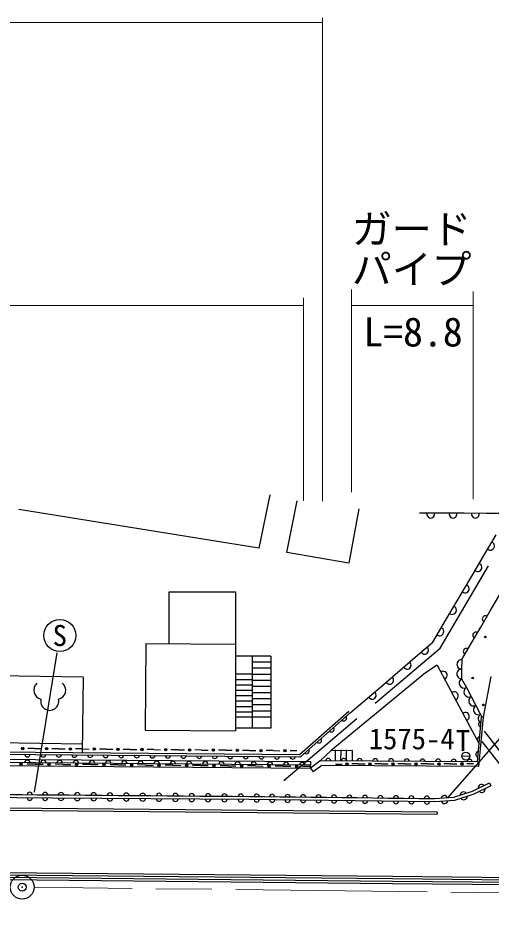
# Model space of a CAD drawing. Units: millimetres, scale not verified. Extents: x 40000 to 680000, y 20000 to 380000.
# Drawn here: x 166430 to 196104, y 286538 to 342735 of the extents above; entities that cross this region are included whole.
import ezdxf
from ezdxf.enums import TextEntityAlignment as Align

# ---------------------------------------------------------------- set-up
doc = ezdxf.new("R2010")
doc.units = ezdxf.units.MM
doc.header["$LTSCALE"] = 1000
doc.header["$PDMODE"] = 32
doc.header["$PDSIZE"] = 500
doc.linetypes.add('CHAIN', pattern=[18.5, 12, -1.5, 3.5, -1.5])
doc.linetypes.add('DASHED', pattern=[7.5, 6, -1.5])
for name, color, linetype, lineweight in [('M-BGD', 7, 'Continuous', 25), ('M-BGD-EXST', 7, 'Continuous', 25), ('M-BMK', 2, 'CHAIN', 13), ('M-BMK-HTXT', 7, 'Continuous', 13), ('M-BMK-SRVR', 3, 'Continuous', 25), ('M-STR-HTXT', 7, 'Continuous', 13), ('M-STR-STRC', 7, 'Continuous', 25)]:
    doc.layers.add(name, color=color, linetype=linetype, lineweight=lineweight)
doc.styles.add('ＭＳ ゴシック', font='')
doc.styles.get('ＭＳ ゴシック').set_extended_font_data('MS Gothic')

msp = doc.modelspace()

# ---------------------------------------------------------------- linework, layer by layer
at = {"layer": 'M-BGD'}
for p, q in [((193020, 311638), (191619, 311642)), ((194420, 311634), (193020, 311638)), ((195821, 311630), (194420, 311634)), ((197221, 311626), (195821, 311630)), ((195629, 308936), (196425, 310281)), ((194833, 307591), (195629, 308936)), ((194037, 306246), (194833, 307591)), ((196050, 305511), (196647, 306533)), ((193241, 304900), (194037, 306246)), ((195453, 304490), (196050, 305511)), ((192445, 303555), (193241, 304900)), ((194856, 303469), (195453, 304490)), ((191351, 302613), (192445, 303555)), ((194260, 302448), (194856, 303469)), ((174444, 303456), (174410, 298016)), ((174444, 303456), (180085, 303421)), ((180085, 303421), (180085, 297981)), ((182285, 302676), (180085, 302676)), ((181143, 298140), (181143, 302676)), ((182285, 302676), (182285, 298140)), ((190258, 301671), (191351, 302613)), ((194260, 302448), (194257, 301850)), ((182285, 302292), (181143, 302292)), ((182285, 301908), (181143, 301908)), ((192713, 302092), (193406, 300799)), ((194257, 301850), (194254, 301252)), ((170528, 301350), (155240, 301600)), ((170528, 301350), (170451, 296614)), ((180085, 301550), (181143, 301550)), ((182285, 301524), (181143, 301524)), ((189164, 300729), (190258, 301671)), ((194254, 301252), (194553, 300691)), ((195633, 298845), (196117, 301384)), ((180085, 301210), (181143, 301210)), ((180085, 300871), (181143, 300871)), ((182285, 301140), (181143, 301140)), ((182285, 300756), (181143, 300756)), ((187273, 299100), (189164, 300729)), ((193406, 300799), (194099, 299505)), ((194553, 300691), (194852, 300131)), ((180085, 300532), (181143, 300532)), ((180085, 300193), (181143, 300193)), ((182285, 300372), (181143, 300372)), ((194852, 300131), (195151, 299570)), ((180085, 299853), (181143, 299853)), ((182285, 299988), (181143, 299988)), ((182285, 299604), (181143, 299604)), ((195151, 299570), (195450, 299009)), ((180085, 299514), (181143, 299514)), ((180085, 299175), (181143, 299175)), ((182285, 299220), (181143, 299220)), ((184094, 296499), (187174, 299212)), ((184150, 296349), (187273, 299100)), ((194099, 299505), (194792, 298212)), ((195450, 299009), (195532, 298855)), ((182285, 298836), (180085, 298836)), ((195249, 296036), (195513, 298856)), ((195342, 295736), (195633, 298845)), ((195513, 298856), (195633, 298845)), ((174410, 298016), (180085, 297981)), ((182285, 298140), (180085, 298140)), ((194792, 298212), (195355, 297160)), ((155172, 297421), (170460, 297170)), ((167478, 296864), (167051, 296868)), ((167478, 296864), (167906, 296860)), ((168973, 296851), (168546, 296855)), ((168973, 296851), (169401, 296848)), ((170469, 296839), (170041, 296842)), ((170469, 296839), (170896, 296835)), ((171964, 296826), (171536, 296829)), ((171964, 296826), (172391, 296822)), ((173459, 296813), (173032, 296817)), ((173459, 296813), (173886, 296810)), ((174954, 296800), (174527, 296804)), ((174954, 296800), (175381, 296797)), ((176449, 296788), (176022, 296791)), ((176449, 296788), (176876, 296784)), ((177944, 296775), (177517, 296779)), ((177944, 296775), (178371, 296771)), ((179439, 296762), (179012, 296766)), ((179439, 296762), (179866, 296759)), ((180934, 296750), (180507, 296753)), ((180934, 296750), (181361, 296746)), ((182429, 296737), (182002, 296741)), ((182429, 296737), (182856, 296733)), ((183924, 296724), (183497, 296728)), ((185394, 296104), (186065, 296749)), ((186065, 296749), (187393, 296776)), ((186338, 296098), (186343, 296783)), ((186688, 296095), (186693, 296781)), ((187038, 296093), (187043, 296779)), ((187393, 296776), (187388, 296090)), ((167525, 295889), (167011, 295893)), ((167525, 295889), (168017, 295884)), ((169249, 295874), (168757, 295878)), ((169249, 295874), (169742, 295870)), ((170974, 295860), (170481, 295864)), ((170974, 295860), (171467, 295856)), ((172699, 295845), (172206, 295849)), ((172699, 295845), (173191, 295841)), ((174423, 295831), (173931, 295835)), ((174423, 295831), (174916, 295827)), ((176148, 295816), (175655, 295820)), ((176148, 295816), (176641, 295812)), ((177873, 295802), (177380, 295806)), ((177873, 295802), (178365, 295798)), ((179597, 295787), (179105, 295791)), ((179597, 295787), (180090, 295783)), ((181322, 295773), (180829, 295777)), ((181322, 295773), (181815, 295769)), ((183047, 295758), (182554, 295762)), ((183047, 295758), (183539, 295754)), ((184771, 295744), (184279, 295748)), ((184771, 295644), (184772, 295844)), ((184771, 295644), (184949, 295402)), ((184774, 296044), (184772, 295844)), ((186350, 295896), (186762, 295897)), ((187791, 295899), (187379, 295898)), ((187791, 295899), (188203, 295899)), ((189232, 295901), (188820, 295900)), ((189232, 295901), (189643, 295901)), ((190673, 295903), (190261, 295902)), ((190673, 295903), (191084, 295903)), ((192113, 295905), (191702, 295904)), ((192113, 295905), (192525, 295906)), ((193554, 295907), (193143, 295907)), ((193554, 295907), (193966, 295908)), ((194995, 295909), (194583, 295909)), ((195249, 296036), (195369, 296025)), ((194938, 294186), (196003, 294715)), ((196003, 294715), (196092, 294535)), ((165719, 293985), (166686, 293977)), ((166686, 293977), (167653, 293969)), ((167653, 293969), (168619, 293961)), ((168619, 293961), (169644, 293952)), ((169644, 293952), (170670, 293944)), ((170670, 293944), (171695, 293936)), ((171695, 293936), (172720, 293927)), ((172720, 293927), (173745, 293919)), ((173745, 293919), (174770, 293911)), ((193770, 293807), (194938, 294186)), ((174770, 293911), (175795, 293902)), ((175795, 293902), (176820, 293894)), ((176820, 293894), (177845, 293885)), ((177845, 293885), (178871, 293877)), ((178871, 293877), (179896, 293869)), ((179896, 293869), (180921, 293860)), ((180921, 293860), (181891, 293849)), ((181891, 293849), (182861, 293838)), ((182861, 293838), (183831, 293827)), ((183831, 293827), (184801, 293817)), ((184801, 293817), (185771, 293806)), ((185771, 293806), (186741, 293795)), ((186741, 293795), (187711, 293784)), ((187711, 293784), (188681, 293773)), ((188681, 293773), (189651, 293762)), ((189651, 293762), (190621, 293751)), ((190621, 293751), (191591, 293740)), ((191591, 293740), (192562, 293729)), ((192562, 293729), (193770, 293807))]:
    msp.add_line(p, q, dxfattribs=at)
at = {"layer": 'M-BGD', "linetype": 'DASHED'}
for p, q in [((195664, 297959), (211371, 277570)), ((210902, 277352), (195553, 297314))]:
    msp.add_line(p, q, dxfattribs=at)
for points in [[(183115, 294866), (192909, 303170), (197855, 311589), (201143, 322050)], [(175916, 303447), (175916, 306712), (180085, 306712), (180085, 303421)]]:
    msp.add_lwpolyline(points, dxfattribs=at)
at = {"layer": 'M-BGD'}
for points in [[(182229, 312787), (181544, 309437), (166482, 311872)], [(187816, 311919), (187180, 308496), (183305, 309168), (183953, 312408)], [(192713, 302092), (191992, 301619), (186065, 296749)], [(118494, 296953), (133086, 296801), (151351, 296634), (167530, 296489), (184150, 296349)], [(118496, 297103), (133087, 296951), (151352, 296784), (167531, 296639), (184094, 296499)], [(118487, 296253), (133079, 296101), (151345, 295934), (167524, 295789), (184771, 295644)], [(118489, 296453), (133081, 296301), (151347, 296134), (167526, 295989), (184772, 295844)], [(118491, 296653), (133083, 296501), (151348, 296334), (167527, 296189), (184774, 296044)], [(195249, 296036), (185394, 296104), (184771, 295644)], [(195342, 295736), (185492, 295803), (184949, 295402)], [(196092, 294535), (195014, 294000), (193808, 293609), (192567, 293529), (180919, 293660), (168618, 293761), (155085, 293874), (142785, 293996), (131106, 294087), (118813, 294168)]]:
    msp.add_lwpolyline(points, dxfattribs=at)
for centre, radius in [((195747, 303876), 50), ((194953, 301296), 50), ((195614, 299608), 50), ((166731, 296870), 75), ((166731, 296870), 49.5), ((166731, 296870), 24.5), ((168226, 296858), 75), ((168226, 296858), 49.5), ((168226, 296858), 24.5), ((169721, 296845), 75), ((169721, 296845), 49.5), ((169721, 296845), 24.5), ((171216, 296832), 75), ((171216, 296832), 49.5), ((171216, 296832), 24.5), ((172711, 296820), 75), ((172711, 296820), 49.5), ((172711, 296820), 24.5), ((174206, 296807), 75), ((174206, 296807), 49.5), ((174206, 296807), 24.5), ((175701, 296794), 75), ((175701, 296794), 49.5), ((175701, 296794), 24.5), ((177196, 296781), 75), ((177196, 296781), 49.5), ((177196, 296781), 24.5), ((178691, 296769), 75), ((178691, 296769), 49.5), ((178691, 296769), 24.5), ((180186, 296756), 75), ((180186, 296756), 49.5), ((180186, 296756), 24.5), ((181682, 296743), 75), ((181682, 296743), 49.5), ((181682, 296743), 24.5), ((183177, 296731), 75), ((183177, 296731), 49.5), ((183177, 296731), 24.5), ((166626, 295897), 75), ((166626, 295897), 49.5), ((166626, 295897), 24.5), ((168387, 295881), 75), ((168387, 295881), 49.5), ((168387, 295881), 24.5), ((170112, 295867), 75), ((170112, 295867), 49.5), ((170112, 295867), 24.5), ((171836, 295852), 75), ((171836, 295852), 49.5), ((171836, 295852), 24.5), ((173561, 295838), 75), ((173561, 295838), 49.5), ((173561, 295838), 24.5), ((175286, 295823), 75), ((175286, 295823), 49.5), ((175286, 295823), 24.5), ((177010, 295809), 75), ((177010, 295809), 49.5), ((177010, 295809), 24.5), ((178735, 295794), 75), ((178735, 295794), 49.5), ((178735, 295794), 24.5), ((180460, 295780), 75), ((180460, 295780), 49.5), ((180460, 295780), 24.5), ((182184, 295765), 75), ((182184, 295765), 49.5), ((182184, 295765), 24.5), ((183909, 295751), 75), ((183909, 295751), 49.5), ((183909, 295751), 24.5), ((187070, 295898), 75), ((187070, 295898), 49.5), ((187070, 295898), 24.5), ((188511, 295900), 75), ((188511, 295900), 49.5), ((188511, 295900), 24.5), ((189952, 295902), 75), ((189952, 295902), 49.5), ((189952, 295902), 24.5), ((191393, 295904), 75), ((191393, 295904), 49.5), ((191393, 295904), 24.5), ((192834, 295906), 75), ((192834, 295906), 49.5), ((192834, 295906), 24.5), ((194275, 295908), 75), ((194275, 295908), 49.5), ((194275, 295908), 24.5)]:
    msp.add_circle(centre, radius, dxfattribs=at)
for centre, radius, start, end in [((192319, 311581), 241, 165.6098, 14.071), ((193720, 311577), 241, 165.6084, 14.0701), ((195120, 311573), 241, 165.6117, 14.0692), ((196059, 309590), 263, 231.32, 67.4442), ((195263, 308244), 263, 231.3216, 67.4426), ((194467, 306899), 263, 231.3216, 67.4426), ((193671, 305554), 263, 231.3223, 67.4438), ((195749, 305002), 197, 58.8663, 240.5242), ((192875, 304209), 263, 231.3216, 67.4426), ((195152, 303981), 197, 58.8645, 240.5234), ((191933, 303044), 246, 208.2012, 53.2929), ((194556, 302960), 197, 58.867, 240.5209), ((194257, 302149), 299, 89.5212, 269.9077), ((190839, 302102), 246, 208.2, 53.2944), ((194254, 301551), 299, 89.5212, 269.9096), ((189746, 301159), 246, 208.2025, 53.2916), ((193104, 301469), 250, 286.5447, 129.7928), ((194419, 300980), 318, 121.3563, 294.7732), ((194718, 300420), 318, 121.3563, 294.7732), ((188652, 300217), 246, 208.2025, 53.2916), ((193797, 300176), 250, 286.5447, 129.7916), ((195017, 299859), 318, 121.3563, 294.7732), ((195316, 299298), 318, 121.3563, 294.7732), ((194490, 298882), 250, 286.5464, 129.7911), ((195615, 298737), 318, 121.3567, 243.9409), ((186866, 298775), 175, 229.6536, 33.0836), ((195477, 298386), 158, 87.3915, 261.9091), ((186085, 298087), 175, 229.6523, 33.085), ((185304, 297399), 175, 229.653, 33.0855), ((195389, 297446), 158, 87.3915, 261.9091), ((184524, 296712), 175, 229.6523, 33.085), ((167025, 296513), 170, 186.1463, 352.8238), ((168019, 296498), 164, 184.2565, 354.7817), ((168997, 296490), 164, 184.2565, 354.7817), ((169974, 296482), 164, 184.2557, 354.7808), ((170952, 296473), 164, 184.2557, 354.7808), ((171929, 296465), 164, 184.2584, 354.7798), ((172907, 296457), 164, 184.2565, 354.7817), ((173885, 296449), 164, 184.2557, 354.7826), ((174862, 296441), 164, 184.2557, 354.7808), ((175840, 296432), 164, 184.2557, 354.7808), ((176818, 296424), 164, 184.2584, 354.7798), ((177795, 296416), 164, 184.2557, 354.7826), ((178773, 296408), 164, 184.2557, 354.7826), ((179751, 296399), 164, 184.2557, 354.7826), ((180728, 296391), 164, 184.2565, 354.7799), ((181706, 296383), 164, 184.2565, 354.7799), ((182683, 296375), 164, 184.2576, 354.7807), ((183661, 296367), 164, 184.2557, 354.7826), ((185887, 296086), 165, 4.8006, 174.4118), ((186872, 296079), 165, 4.8007, 174.4118), ((187858, 296072), 165, 4.8007, 174.4118), ((188843, 296065), 165, 4.8006, 174.4118), ((189829, 296059), 165, 4.8007, 174.4118), ((190814, 296052), 165, 4.8007, 174.4118), ((191800, 296045), 165, 4.8006, 174.4118), ((192785, 296038), 165, 4.8007, 174.4118), ((193771, 296032), 165, 4.8007, 174.4118), ((194756, 296025), 165, 4.8007, 174.4118), ((195301, 296506), 158, 87.3923, 261.91), ((167019, 295973), 170, 6.2488, 172.7119), ((168033, 295964), 170, 6.3663, 172.6705), ((169047, 295956), 170, 6.3653, 172.6715), ((170062, 295947), 170, 6.3663, 172.6722), ((171076, 295938), 170, 6.3671, 172.6713), ((172091, 295930), 170, 6.3653, 172.6715), ((173105, 295921), 170, 6.3653, 172.6715), ((174120, 295913), 170, 6.3671, 172.6713), ((175134, 295904), 170, 6.3671, 172.6713), ((176149, 295896), 170, 6.3653, 172.6715), ((177163, 295887), 170, 6.3652, 172.6715), ((178178, 295879), 170, 6.3671, 172.6713), ((179192, 295870), 170, 6.3663, 172.6705), ((180207, 295862), 170, 6.3653, 172.6715), ((181221, 295853), 170, 6.3653, 172.6715), ((182236, 295845), 170, 6.3671, 172.6713), ((183250, 295836), 170, 6.3672, 172.6696), ((184265, 295828), 170, 6.3653, 172.6715), ((195495, 294400), 206, 42.1498, 190.6824), ((167169, 293962), 162, 3.6077, 175.4316), ((168136, 293953), 162, 3.6087, 175.4307), ((169132, 293934), 172, 6.9705, 172.0909), ((170157, 293926), 172, 6.9686, 172.0928), ((171182, 293918), 172, 6.9705, 172.0909), ((172207, 293909), 172, 6.9685, 172.0929), ((173232, 293901), 172, 6.9704, 172.091), ((174257, 293892), 172, 6.9704, 172.091), ((175282, 293884), 172, 6.9693, 172.092), ((176308, 293876), 172, 6.9712, 172.0901), ((177333, 293867), 172, 6.9712, 172.0901), ((178358, 293859), 172, 6.9705, 172.0909), ((179383, 293850), 172, 6.9705, 172.0909), ((180408, 293842), 172, 6.9686, 172.0928), ((181406, 293843), 162, 3.6511, 175.0631), ((182376, 293832), 162, 3.6538, 175.0603), ((183346, 293821), 162, 3.6511, 175.0631), ((184316, 293810), 162, 3.6511, 175.0631), ((185286, 293799), 162, 3.6539, 175.0602), ((186256, 293788), 162, 3.6511, 175.0631), ((187226, 293777), 162, 3.6511, 175.0613), ((188196, 293766), 162, 3.652, 175.0622), ((189166, 293755), 162, 3.6511, 175.0631), ((193170, 293708), 211, 20.4451, 166.9149), ((194374, 293935), 215, 35.481, 180.4249), ((195527, 294321), 209, 222.8324, 10.0002), ((167168, 293785), 162, 183.6095, 355.4315), ((168134, 293776), 162, 183.6095, 355.4315), ((169130, 293779), 172, 186.9697, 352.0919), ((170155, 293771), 172, 186.9696, 352.0936), ((171181, 293762), 172, 186.9677, 352.0938), ((172206, 293754), 172, 186.9689, 352.0927), ((173231, 293745), 172, 186.9688, 352.0928), ((174256, 293737), 172, 186.9697, 352.0919), ((175281, 293729), 172, 186.9697, 352.0919), ((176306, 293720), 172, 186.9677, 352.0938), ((177331, 293712), 172, 186.9697, 352.0919), ((178356, 293703), 172, 186.9697, 352.0919), ((179381, 293695), 172, 186.9689, 352.0927), ((180406, 293687), 172, 186.9688, 352.0928), ((181404, 293667), 162, 183.6868, 355.0262), ((182375, 293656), 162, 183.6867, 355.028), ((183346, 293645), 162, 183.6877, 355.0253), ((184316, 293634), 162, 183.6877, 355.0253), ((185287, 293623), 162, 183.6876, 355.0271), ((186258, 293612), 162, 183.6877, 355.0253), ((187228, 293602), 162, 183.6876, 355.0271), ((188199, 293591), 162, 183.6877, 355.0253), ((189170, 293580), 162, 183.6877, 355.0253), ((190136, 293745), 162, 3.6519, 175.0604), ((190140, 293569), 162, 183.6876, 355.0271), ((191106, 293734), 162, 3.652, 175.0622), ((191111, 293558), 162, 183.6877, 355.0253), ((192076, 293723), 162, 3.6511, 175.0631), ((192082, 293547), 162, 183.6877, 355.0253), ((193183, 293637), 218, 201.8967, 345.4641), ((194388, 293875), 224, 217.2178, 358.6886)]:
    msp.add_arc(centre, radius, start, end, dxfattribs=at)
at = {"layer": 'M-BGD-EXST'}
for p, q in [((168861, 302882), (167446, 294122)), ((196964, 297882), (193367, 293781)), ((194268, 296406), (194768, 296380))]:
    msp.add_line(p, q, dxfattribs=at)
for centre, radius in [((169057, 303963), 1000), ((194518, 296393), 250)]:
    msp.add_circle(centre, radius, dxfattribs=at)
for centre, radius, start, end in [((168000, 300527), 576, 130.601, 257.4715), ((168850, 300527), 576, 282.5301, 49.3974), ((168425, 299830), 566, 166.3144, 13.6855)]:
    msp.add_arc(centre, radius, start, end, dxfattribs=at)
at = {"layer": 'M-BMK'}
msp.add_line((266082, 287027), (167448, 288158), dxfattribs=at)
at = {"layer": 'M-BMK-SRVR'}
msp.add_circle((166698, 288166), 750, dxfattribs=at)
msp.add_point((166698, 288166), dxfattribs=at)
at = {"layer": 'M-STR-HTXT'}
for p, q in [((87679, 342446), (185528, 342446)), ((185528, 312395), (185528, 342735)), ((187355, 312962), (187355, 325689)), ((194978, 312521), (194978, 325563)), ((184339, 312417), (184339, 325158)), ((184339, 324684), (118402, 324684)), ((187355, 324683), (194978, 324683))]:
    msp.add_line(p, q, dxfattribs=at)
at = {"layer": 'M-STR-STRC'}
for p, q in [((192713, 292878), (192712, 292728)), ((189930, 288678), (167620, 288898)), ((189932, 288828), (167621, 289048)), ((189927, 288378), (167617, 288598)), ((189929, 288528), (167618, 288748)), ((209311, 288202), (189927, 288378)), ((209312, 288352), (189929, 288528)), ((209314, 288502), (189930, 288678)), ((209315, 288652), (189932, 288828))]:
    msp.add_line(p, q, dxfattribs=at)
for points in [[(192712, 292728), (167926, 292951), (143072, 293149), (118871, 293400), (101598, 293518)], [(192713, 292878), (167927, 293101), (143073, 293299), (118873, 293550), (101599, 293668)], [(167621, 289048), (153349, 289175), (127139, 289399), (107176, 289577), (66415, 289925)], [(167620, 288898), (153348, 289025), (127137, 289249), (107174, 289427), (66416, 289775)], [(167618, 288748), (153346, 288875), (127136, 289099), (107173, 289277), (66417, 289625)], [(167617, 288598), (153345, 288725), (127135, 288949), (107172, 289127), (66418, 289475)]]:
    msp.add_lwpolyline(points, dxfattribs=at)

# ---------------------------------------------------------------- texts
at = {"layer": 'M-BGD-EXST', "style": 'ＭＳ ゴシック'}
for s, p in [('S', (169057, 303963)), ('T', (194352, 297374))]:
    msp.add_text(s, height=1320, dxfattribs=at).set_placement(p, align=Align.MIDDLE_CENTER)
at = {"layer": 'M-BMK-HTXT', "style": 'ＭＳ ゴシック'}
msp.add_text('1575-4', height=1320, dxfattribs=at).set_placement((191127, 297479), align=Align.MIDDLE_CENTER)
at = {"layer": 'M-STR-HTXT', "style": 'ＭＳ ゴシック'}
for s, p in [('ガード', (191126, 329480)), ('パイプ', (191126, 326957)), ('L=8.8', (191208, 323026))]:
    msp.add_text(s, height=1833, dxfattribs=at).set_placement(p, align=Align.MIDDLE_CENTER)

doc.saveas('drawing.dxf')
